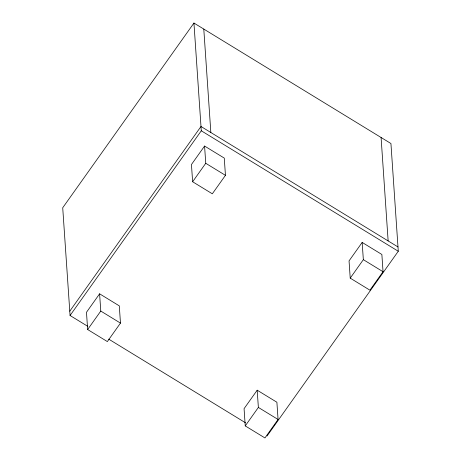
<?xml version="1.0" encoding="UTF-8"?>
<svg xmlns="http://www.w3.org/2000/svg" width="461" height="461" viewBox="0 0 461 461"><rect width="100%" height="100%" fill="white"/><g stroke="black" fill="none" stroke-linecap="round" stroke-linejoin="round"><path stroke-width="0.69" d="M267.057 435.973L398.281 251.257L390.934 143.521L193.943 23.05L62.719 207.761L70.066 315.503L87.861 326.388M69.772 311.192L200.99 126.481L397.987 246.946M70.066 315.503L201.284 130.791L193.943 23.05M99.599 293.818L86.478 312.287L87.653 329.529L107.35 341.578L120.471 323.103L119.295 305.868L99.599 293.818L100.775 311.06L87.653 329.529M204.575 146.051L191.453 164.519L192.629 181.761L212.325 193.804L225.446 175.336L224.276 158.094L204.575 146.051L205.75 163.286L192.629 181.761M257.192 390.196L244.071 408.665L245.246 425.901L264.948 437.95L278.069 419.481L276.894 402.24L257.192 390.196L258.367 407.432L245.246 425.901M362.167 242.423L349.046 260.897L350.222 278.133L369.924 290.182L383.045 271.708L381.869 254.472L362.167 242.423L363.343 259.664L350.222 278.133M201.284 130.791L398.281 251.257M205.75 163.286L225.446 175.336M363.343 259.664L383.045 271.708M100.775 311.06L120.471 323.103M258.367 407.432L278.069 419.481M108.727 339.146L245.58 422.835M381.086 137.493L388.139 240.924M203.791 29.072L210.844 132.503"/></g></svg>
